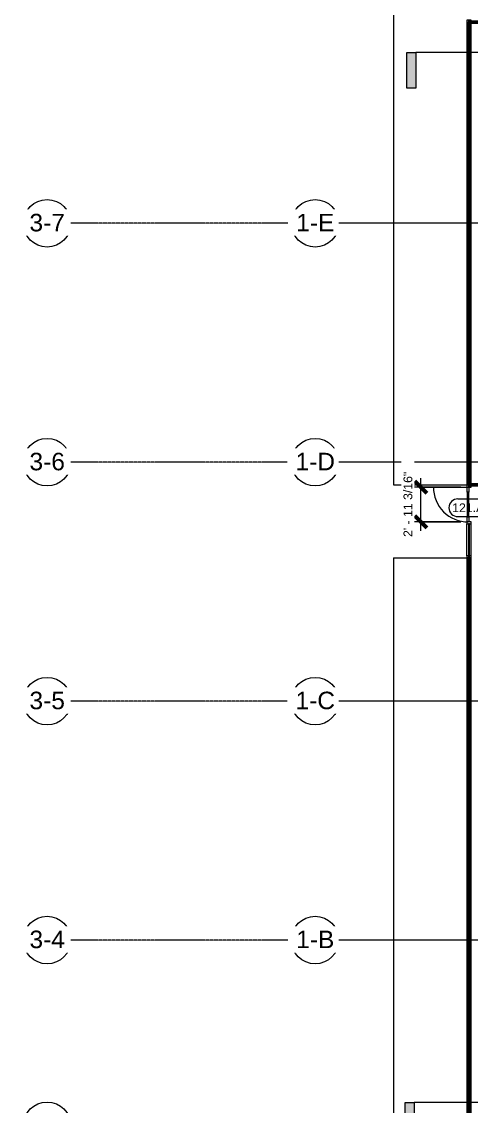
# Model space of a CAD drawing. Header units: inches. Extents: x 21592 to 24810, y -23179 to -20401.
# Drawn here: x 21608 to 22062, y -22277 to -21181 of the extents above; entities that cross this region are included whole.
import ezdxf

# ---------------------------------------------------------------- set-up
doc = ezdxf.new("R2010")
doc.units = ezdxf.units.IN
doc.header["$MEASUREMENT"] = 0
doc.linetypes.add('Grid Line 1_2_', pattern=[0.875, 0.5, -0.125, 0.125, -0.125])
for name, color, linetype, lineweight in [('A-ANNO-DIMS', 211, 'Continuous', 9), ('A-ANNO-DIMS-96', 211, 'Continuous', 9), ('A-DOOR', 31, 'Continuous', 13), ('A-DOOR-IDEN', 31, 'Continuous', 9), ('A-GLAZ-CURT', 52, 'Continuous', 9), ('A-GLAZ-CWMG', 51, 'Continuous', 9), ('A-WALL', 113, 'Continuous', 13), ('A-WALL-PATT', 111, 'Continuous', 50), ('Conc', 7, 'Continuous', 9), ('G-ANNO-SYMB', 111, 'Continuous', 9), ('L-SITE-WALL', 31, 'Continuous', 13), ('S-GRID', 1, 'Continuous', 9), ('S-GRID-IDEN', 1, 'Continuous', 9)]:
    doc.layers.add(name, color=color, linetype=linetype, lineweight=lineweight)
doc.styles.add('Arial', font='arial.ttf', dxfattribs={"height": 17.703593})
doc.styles.add('Arial_1', font='arial.ttf', dxfattribs={"height": 8.851796})
doc.dimstyles.new('Linear_-_3_32__Arial', dxfattribs={"dimscale": 12, "dimtxt": 9, "dimasz": 1, "dimexe": 0.75, "dimexo": 0.5, "dimgap": 0.5, "dimtad": 1, "dimdec": 4, "dimrnd": 0.0625, "dimzin": 1, "dimdsep": 46, "dimlunit": 4, "dimtxsty": 'Arial_1', "dimblk1": 'OBLIQUE', "dimblk2": 'OBLIQUE', "dimsah": 1, "dimcen": 0.09, "dimdle": 0.75, "dimazin": 0, "dimtfac": 1, "dimtdec": 4, "dimtix": 1, "dimtmove": 0, "dimatfit": 3, "dimfxl": 1, "dimtvp": 1, "dimtfill": 1, "dimfrac": 2, "dimtolj": 1, "dimtzin": 0, "dimarcsym": 2})

# ---------------------------------------------------------------- blocks, each defined once
blk = doc.blocks.new('Struct_Xcel_Sports Complex_rvt-1-Enlarged First Floor Plan _West_')
at = {"layer": 'L-SITE-WALL', "color": 10}
for p, q in [((22058.1, -21649.4), (22058.1, -21182.1)), ((22058.1, -22298.4), (22058.1, -21722.7))]:
    blk.add_line(p, q, dxfattribs=at)
blk = doc.blocks.new('Rectangular Mullion - Profile_Polycarbonate_Lower-1212627-Enlarged First Floor Plan _West_')
at = {"layer": 'A-GLAZ-CWMG'}
for p, q in [((22058.3, -21726.5), (22058.4, -21726.5)), ((22058.3, -22294.7), (22058.3, -21726.5)), ((22058.4, -21726.5), (22058.5, -21726.5)), ((22058.4, -22294.7), (22058.4, -21726.5)), ((22058.5, -21726.5), (22060, -21726.5)), ((22060, -22294.7), (22060, -21726.5)), ((22060.4, -22294.7), (22060.4, -21726.5)), ((22058.4, -22294.7), (22058.3, -22294.7)), ((22058.5, -22294.7), (22058.4, -22294.7)), ((22060, -22294.7), (22058.5, -22294.7)), ((22060.4, -22294.7), (22060, -22294.7))]:
    blk.add_line(p, q, dxfattribs=at)
blk = doc.blocks.new('Rectangular Mullion - Profile_Polycarbonate_right-1180550-Enlarged First Floor Plan _West_')
at = {"layer": 'A-GLAZ-CWMG', "lineweight": 20}
for p, q in [((0, 0.984875), (-2.834, 0.984875)), ((-2.834, 0.984875), (-2.834, 0.859875)), ((-2.834, 0.859875), (-2.7715, 0.859875)), ((-2.7715, 0.859875), (-2.7715, 0.922375)), ((-2.7715, 0.922375), (-0.0625, 0.922375)), ((-0.0625, 0.922375), (-0.0625, -1.078625)), ((0, -1.141125), (0, 0.984875)), ((-3.372, -0.787125), (-3.622, -0.787125)), ((-3.622, -0.787125), (-3.622, -1.141125)), ((-3.622, -1.141125), (0, -1.141125)), ((-3.5595, -1.078625), (-3.5595, -0.849625)), ((-3.5595, -0.849625), (-3.372, -0.849625)), ((-0.0625, -1.078625), (-3.5595, -1.078625)), ((-3.372, -0.849625), (-3.372, -0.787125))]:
    blk.add_line(p, q, dxfattribs=at)
blk = doc.blocks.new('Rectangular Mullion - Exterior 2_ x 4_5_-1146635-Enlarged First Floor Plan _West_')
at = {"layer": 'A-GLAZ-CWMG', "lineweight": 20}
for p, q in [((0, 3), (-2, 3)), ((-2, 3), (-2, -1.5)), ((0, -1.5), (0, 3)), ((-2, -1.5), (0, -1.5))]:
    blk.add_line(p, q, dxfattribs=at)
blk = doc.blocks.new('Door_Single_Storefront - one-1142389-Enlarged First Floor Plan _West_')
at = {"layer": 'A-DOOR'}
for p, q in [((-17.59375, 0.75), (-12.59375, 0.75)), ((-17.59375, -35.1875), (-17.59375, 0)), ((-12.59375, 0.75), (-12.59375, -1)), ((12.59375, 0.75), (-12.59375, 0.75)), ((-12.59375, -0.5), (-12.59375, 0.25)), ((-12.59375, 0.25), (12.59375, 0.25)), ((12.59375, -1), (12.59375, 0.75)), ((12.59375, 0.75), (17.59375, 0.75)), ((12.59375, 0.25), (12.59375, -0.5)), ((-12.59375, -1), (-17.59375, -1)), ((12.59375, -0.5), (-12.59375, -0.5)), ((-12.59375, -1), (12.59375, -1)), ((17.59375, -1), (12.59375, -1))]:
    blk.add_line(p, q, dxfattribs=at)
blk.add_arc((-17.59375, 0), 35.1875, 270, 0, dxfattribs=at)
blk = doc.blocks.new('System Panel - Exterior Glazing-1354328-Enlarged First Floor Plan _West_')
at = {"layer": 'A-GLAZ-CURT', "lineweight": 13}
for p, q in [((16.03125, 1.25), (-16.03125, 1.25)), ((-16.03125, 1.25), (-16.03125, 0.25)), ((-16.03125, 0.25), (16.03125, 0.25)), ((16.03125, 0.25), (16.03125, 1.25))]:
    blk.add_line(p, q, dxfattribs=at)
at = {"layer": 'A-GLAZ-CURT'}
for p, q in [((-16.03125, 0.25), (-16.03125, 1.25)), ((16.03125, 1.25), (-16.03125, 1.25)), ((-16.03125, 0.25), (16.03125, 0.25)), ((16.03125, 1.25), (16.03125, 0.25))]:
    blk.add_line(p, q, dxfattribs=at)
blk = doc.blocks.new('Rectangular Mullion - Exterior 2_ x 4_5_-1354325-Enlarged First Floor Plan _West_')
at = {"layer": 'A-GLAZ-CWMG'}
for p, q in [((22057, -21720.7), (22057, -21688.6)), ((22061.5, -21720.7), (22061.5, -21688.6))]:
    blk.add_line(p, q, dxfattribs=at)
blk = doc.blocks.new('Rectangular Mullion - Exterior 2_ x 4_5_-1212758-Enlarged First Floor Plan _West_')
at = {"layer": 'A-GLAZ-CWMG', "lineweight": 20}
for p, q in [((-2, 1.5), (0, 1.5)), ((-2, -3), (-2, 1.5)), ((0, 1.5), (0, -3)), ((0, -3), (-2, -3))]:
    blk.add_line(p, q, dxfattribs=at)
blk = doc.blocks.new('Rectangular Mullion - Exterior 2_ x 4_5_-1305178-Enlarged First Floor Plan _West_')
at = {"layer": 'A-GLAZ-CWMG', "lineweight": 20}
for p, q in [((0, 1.5), (-2, 1.5)), ((-2, 1.5), (-2, -3)), ((0, -3), (0, 1.5)), ((-2, -3), (0, -3))]:
    blk.add_line(p, q, dxfattribs=at)
blk = doc.blocks.new('Rectangular Mullion - Exterior 2_ x 4_5_-827470-Enlarged First Floor Plan _West_')
at = {"layer": 'A-GLAZ-CWMG', "lineweight": 20}
for p, q in [((-1, 1.5), (1, 1.5)), ((-1, -3), (-1, 1.5)), ((1, 1.5), (1, -3)), ((1, -3), (-1, -3))]:
    blk.add_line(p, q, dxfattribs=at)
blk = doc.blocks.new('Grid - Grid Head - Circle-14747-Enlarged First Floor Plan _West_')
at = {"layer": 'S-GRID-IDEN'}
blk.add_circle((0, 0), 0.25, dxfattribs=at)
blk = doc.blocks.new('Section - 3_32_ x 3_8_-18514-Enlarged First Floor Plan _West_')
at = {"layer": 'G-ANNO-SYMB'}
blk.add_hatch(color=256, dxfattribs=at).paths.add_polyline_path([(0, 0.375), (0, 0), (-0.09375, 0), (-0.09375, 0.375)], flags=0)
for p, q in [((0, 0.375), (-0.09375, 0.375)), ((-0.09375, 0.375), (-0.09375, 0)), ((0, 0), (0, 0.375)), ((-0.09375, 0), (0, 0))]:
    blk.add_line(p, q, dxfattribs=at)
blk = doc.blocks.new('Door Tag - Door Tag-4658-Enlarged First Floor Plan _West_')
at = {"layer": 'A-DOOR-IDEN'}
for p, q in [((-0.109375, 0.09375), (0.109375, 0.09375)), ((-0.109375, -0.09375), (0.109375, -0.09375))]:
    blk.add_line(p, q, dxfattribs=at)
for centre, start, end in [((-0.109375, 0), 90, 270), ((0.109375, 0), 270, 90)]:
    blk.add_arc(centre, 0.09375, start, end, dxfattribs=at)
blk = doc.blocks.new('DIMBLOCK17-Enlarged First Floor Plan _West_')
at = {"layer": 'A-ANNO-DIMS-96'}
for p, q in [((22051, -21651.4), (22001.7, -21651.4)), ((22010.7, -21695.6), (22010.7, -21642.4)), ((22010.7, -21651.4), (22051, -21651.4)), ((22051, -21686.6), (22001.7, -21686.6)), ((22010.7, -21686.6), (22051, -21686.6))]:
    blk.add_line(p, q, dxfattribs=at)
at = {"layer": 'A-ANNO-DIMS-96', "lineweight": 50}
for p, q in [((22010.7, -21651.4), (22004.7, -21645.4)), ((22010.7, -21651.4), (22016.7, -21657.4)), ((22010.7, -21686.6), (22004.7, -21680.6)), ((22010.7, -21686.6), (22016.7, -21692.6))]:
    blk.add_line(p, q, dxfattribs=at)
at = {"layer": 'A-ANNO-DIMS-96', "color": 0, "insert": (21993.2, -21701.8), "char_height": 8.852, "width": 78.591, "attachment_point": 1, "rotation": 90, "line_spacing_factor": 0.938532, "style": 'Arial_1', "bg_fill": 3, "box_fill_scale": 1.25, "bg_fill_color": 0, "bg_fill_transparency": 0}
blk.add_mtext('2\' - 11 3/16"', dxfattribs=at)
blk = doc.blocks.new('_Oblique')
at = {"color": 0, "linetype": 'ByBlock', "lineweight": -2}
blk.add_line((-0.5, -0.5), (0.5, 0.5), dxfattribs=at)

msp = doc.modelspace()

# ---------------------------------------------------------------- hatches: boundary and pattern name
at = {"layer": 'A-WALL-PATT', "lineweight": 9}
h = msp.add_hatch(dxfattribs=at)
h.set_pattern_fill('FP_9', color=256, style=0, pattern_type=2)
h.set_pattern_definition([(0, (0, 0), (0, 12), []), (90, (0, 0), (-12, 7e-16), [])])
h.paths.add_polyline_path([(22060.14023, -21648.42781), (22061.14023, -21648.42781), (22061.14023, -21182.11531), (22060.14023, -21182.11531), (22060.14023, -21639.56081)], flags=0)
at = {"layer": 'A-WALL-PATT', "lineweight": 9, "transparency": 33554649}
msp.add_hatch(color=256, dxfattribs=at).paths.add_polyline_path([(22058.4627, -22298.30281), (22060.0375, -22298.30281), (22060.0375, -21722.99031), (22058.4627, -21722.99031), (22058.4627, -22259.28274)], flags=0)

# ---------------------------------------------------------------- linework, layer by layer
at = {"layer": 'A-WALL'}
for p, q in [((22058.64023, -21182.11531), (22058.64023, -21649.17781)), ((22060.14023, -21182.11531), (22060.14023, -21649.17781)), ((22061.14023, -21182.11531), (22061.14023, -21648.42781)), ((22060.14023, -21648.42781), (22069.64023, -21648.42781))]:
    msp.add_line(p, q, dxfattribs=at)
at = {"layer": 'A-WALL', "lineweight": 50}
for p, q in [((22058.4627, -21722.99031), (22058.4627, -22298.30281)), ((22060.0375, -21722.99031), (22058.4627, -21722.99031)), ((22060.0375, -22298.30281), (22060.0375, -21722.99031))]:
    msp.add_line(p, q, dxfattribs=at)
at = {"layer": 'Conc'}
for p, q in [((21983.23523, -20555.04742), (21983.23523, -21649.17781)), ((21983.23523, -21649.17781), (22058.14023, -21649.17781)), ((21983.23523, -21722.92781), (22058.14023, -21722.92781)), ((21983.23523, -21722.92781), (21983.23523, -22542.92781))]:
    msp.add_line(p, q, dxfattribs=at)
at = {"layer": 'G-ANNO-SYMB'}
for p, q in [((24579.57542, -21212.52261), (22005.48674, -21212.52261)), ((24577.98286, -22272.83309), (22003.89418, -22272.83309))]:
    msp.add_line(p, q, dxfattribs=at)
at = {"layer": 'L-SITE-WALL', "lineweight": 50}
for p, q in [((22070.39023, -21182.11531), (22058.32773, -21182.11531)), ((22058.32773, -21182.11531), (22058.32773, -21649.17781)), ((22058.32773, -21649.17781), (22070.39023, -21649.17781))]:
    msp.add_line(p, q, dxfattribs=at)

# ---------------------------------------------------------------- block references
at = {"layer": 'A-DOOR', "rotation": 270}
msp.add_blockref('Door_Single_Storefront - one-1142389-Enlarged First Floor Plan _West_', (22058.51523, -21669.02156), dxfattribs=at)
at = {"layer": 'A-DOOR-IDEN', "xscale": 95.99999999999994, "yscale": 95.99999999999994, "zscale": 95.99999999999994}
msp.add_blockref('Door Tag - Door Tag-4658-Enlarged First Floor Plan _West_', (22058.51523, -21672.2705), dxfattribs=at)
at = {"layer": 'A-GLAZ-CURT', "rotation": 270}
msp.add_blockref('System Panel - Exterior Glazing-1354328-Enlarged First Floor Plan _West_', (22058.51523, -21704.64656), dxfattribs=at)
at = {"layer": 'A-GLAZ-CWMG'}
for name, p, rotation in [('Rectangular Mullion - Exterior 2_ x 4_5_-1146635-Enlarged First Floor Plan _West_', (22058.51523, -21182.11531), 269.9999999999629), ('Rectangular Mullion - Exterior 2_ x 4_5_-1305178-Enlarged First Floor Plan _West_', (22058.51523, -21649.42781), 90), ('Rectangular Mullion - Profile_Polycarbonate_right-1180550-Enlarged First Floor Plan _West_', (22059.2501, -21722.92781), 89.999999999992)]:
    msp.add_blockref(name, p, dxfattribs=dict(at, rotation=rotation))
at = {"layer": 'A-GLAZ-CWMG', "extrusion": (0, 0, -1), "rotation": 270}
for name, p in [('Rectangular Mullion - Exterior 2_ x 4_5_-827470-Enlarged First Floor Plan _West_', (-22058.51523, -21687.61531)), ('Rectangular Mullion - Exterior 2_ x 4_5_-1212758-Enlarged First Floor Plan _West_', (-22058.51523, -21722.67781))]:
    msp.add_blockref(name, p, dxfattribs=at)
at = {"layer": 'A-GLAZ-CWMG'}
for name in ['Rectangular Mullion - Exterior 2_ x 4_5_-1354325-Enlarged First Floor Plan _West_', 'Rectangular Mullion - Profile_Polycarbonate_Lower-1212627-Enlarged First Floor Plan _West_']:
    msp.add_blockref(name, (0, 0), dxfattribs=at)
at = {"layer": 'G-ANNO-SYMB', "extrusion": (0, 0, -1), "xscale": 95.99999999999994, "yscale": 95.99999999999994, "zscale": 95.99999999999994, "rotation": 180}
for p in [(-22005.48674, -21212.52261), (-22003.89418, -22272.83309)]:
    msp.add_blockref('Section - 3_32_ x 3_8_-18514-Enlarged First Floor Plan _West_', p, dxfattribs=at)
at = {"layer": 'S-GRID-IDEN', "xscale": 95.99999999999994, "yscale": 95.99999999999994, "zscale": 95.99999999999994}
for p, rotation in [((21633.56096, -21385.05281), 89.99999999999984), ((21904.01523, -21385.05281), 89.99999999999984), ((21633.56096, -21626.30281), 89.99999999999984), ((21904.01523, -21626.30281), 89.99999999999984), ((21633.56096, -21867.55281), 89.99999999999984), ((21904.01523, -21867.55281), 89.99999999999984), ((21633.56096, -22108.80281), 89.99999999999984), ((21904.01523, -22108.80281), 89.99999999999984), ((21633.56096, -22296.32882), 89.99999999999986)]:
    msp.add_blockref('Grid - Grid Head - Circle-14747-Enlarged First Floor Plan _West_', p, dxfattribs=dict(at, rotation=rotation))

# ---------------------------------------------------------------- texts
at = {"layer": 'A-DOOR-IDEN', "insert": (22058.4739, -21667.86611), "char_height": 8.851796, "width": 38.556, "attachment_point": 2, "line_spacing_factor": 0.938532, "style": 'Arial_1'}
msp.add_mtext('121.A', dxfattribs=at)

# ---------------------------------------------------------------- next in the draw order: texts
at = {"layer": 'S-GRID-IDEN', "char_height": 17.703593, "width": 42.552, "attachment_point": 2, "line_spacing_factor": 0.938532, "style": 'Arial', "bg_fill": 3, "box_fill_scale": 1.25, "bg_fill_color": 0, "bg_fill_transparency": 0}
for s, insert in [('3-7', (21633.65845, -21375.52306)), ('3-6', (21633.65845, -21616.77306)), ('3-5', (21633.65845, -21858.02306)), ('3-4', (21633.65845, -22099.27306))]:
    msp.add_mtext(s, dxfattribs=dict(at, insert=insert))

# ---------------------------------------------------------------- next in the draw order: linework, layer by layer
at = {"layer": 'S-GRID', "linetype": 'Grid Line 1_2_'}
for p, q in [((24479.10753, -21385.05281), (21657.56096, -21385.05281)), ((24479.10753, -21626.30281), (21657.56096, -21626.30281)), ((24479.10753, -21867.55281), (21657.56096, -21867.55281)), ((24479.10753, -22108.80281), (21657.56096, -22108.80281))]:
    msp.add_line(p, q, dxfattribs=at)

# ---------------------------------------------------------------- next in the draw order: texts
at = {"layer": 'S-GRID-IDEN', "char_height": 17.703593, "attachment_point": 2, "line_spacing_factor": 0.938532, "style": 'Arial', "bg_fill": 3, "box_fill_scale": 1.25, "bg_fill_color": 0, "bg_fill_transparency": 0}
for s, insert, width in [('1-E', (21904.11272, -21375.52306), 45.792), ('1-D', (21904.11272, -21616.77306), 47.304), ('1-C', (21904.11272, -21858.02306), 47.304), ('1-B', (21904.11272, -22099.27306), 45.792)]:
    msp.add_mtext(s, dxfattribs=dict(at, insert=insert, width=width))

# ---------------------------------------------------------------- next in the draw order: linework, layer by layer
at = {"layer": 'S-GRID', "linetype": 'Grid Line 1_2_'}
for p, q in [((24742.78907, -21385.05281), (21928.01523, -21385.05281)), ((24742.78907, -21626.30281), (21928.01523, -21626.30281)), ((24742.78907, -21867.55281), (21928.01523, -21867.55281)), ((24742.78907, -22108.80281), (21928.01523, -22108.80281))]:
    msp.add_line(p, q, dxfattribs=at)

# ---------------------------------------------------------------- next in the draw order: dimensions: what is measured, and where the dimension line sits
at = {"layer": 'A-ANNO-DIMS'}
dim = msp.add_linear_dim(base=(22010.65823, -21651.42781), p1=(22057.01523, -21686.61531), p2=(22057.01523, -21651.42781), angle=90, dimstyle='Linear_-_3_32__Arial', override={"dimpost": '<>', "dimfxl": 35.1875}, dxfattribs=at)
dim.commit()
dim.dimension.update_dxf_attribs({"geometry": 'DIMBLOCK17-Enlarged First Floor Plan _West_', "text_midpoint": (22000.07837, -21669.02156)})

# ---------------------------------------------------------------- next in the draw order: block references
at = {"lineweight": 5}
msp.add_blockref('Struct_Xcel_Sports Complex_rvt-1-Enlarged First Floor Plan _West_', (0, 0), dxfattribs=at)

doc.saveas('drawing.dxf')
